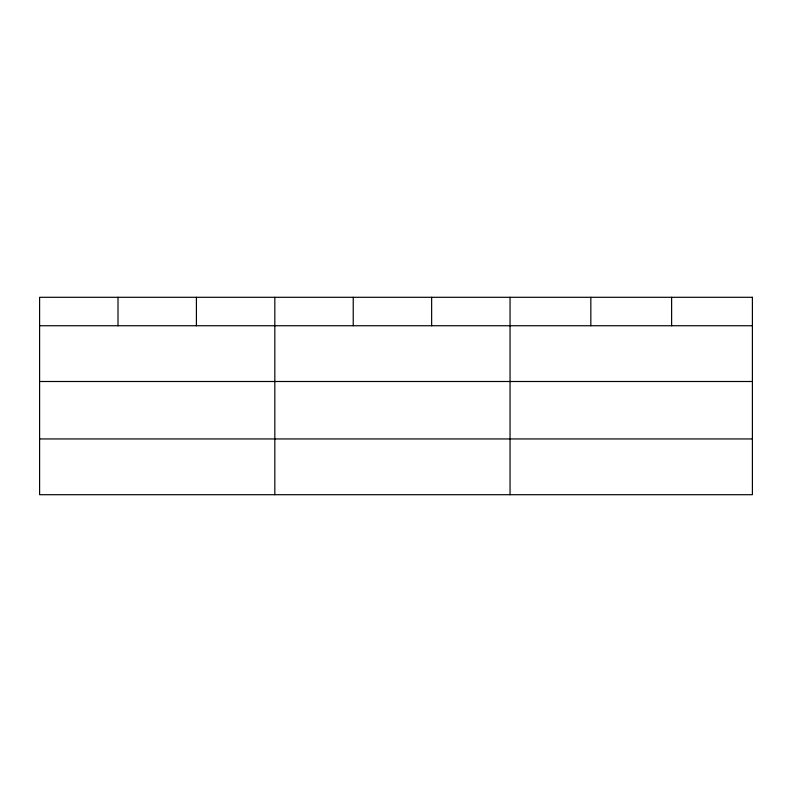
<?xml version="1.0" encoding="UTF-8"?>
<svg xmlns="http://www.w3.org/2000/svg" width="792" height="792" viewBox="0 0 792 792"><rect width="100%" height="100%" fill="white"/><g stroke="black" fill="none" stroke-linecap="round" stroke-linejoin="round"><path stroke-width="1.19" d="M39.6 325.74L752.4 325.74M39.6 381.497L752.4 381.497M39.6 438.946L752.4 438.946M671.616 297.297L671.616 325.74M590.832 297.297L590.832 325.74M510.048 297.297L510.048 494.703M431.64 297.297L431.64 325.74M353.232 297.297L353.232 325.74M274.824 297.297L274.824 494.703M196.416 297.297L196.416 325.74M118.008 297.297L118.008 325.74M752.4 297.297L39.6 297.297L39.6 494.703L752.4 494.703L752.4 297.297"/></g></svg>
